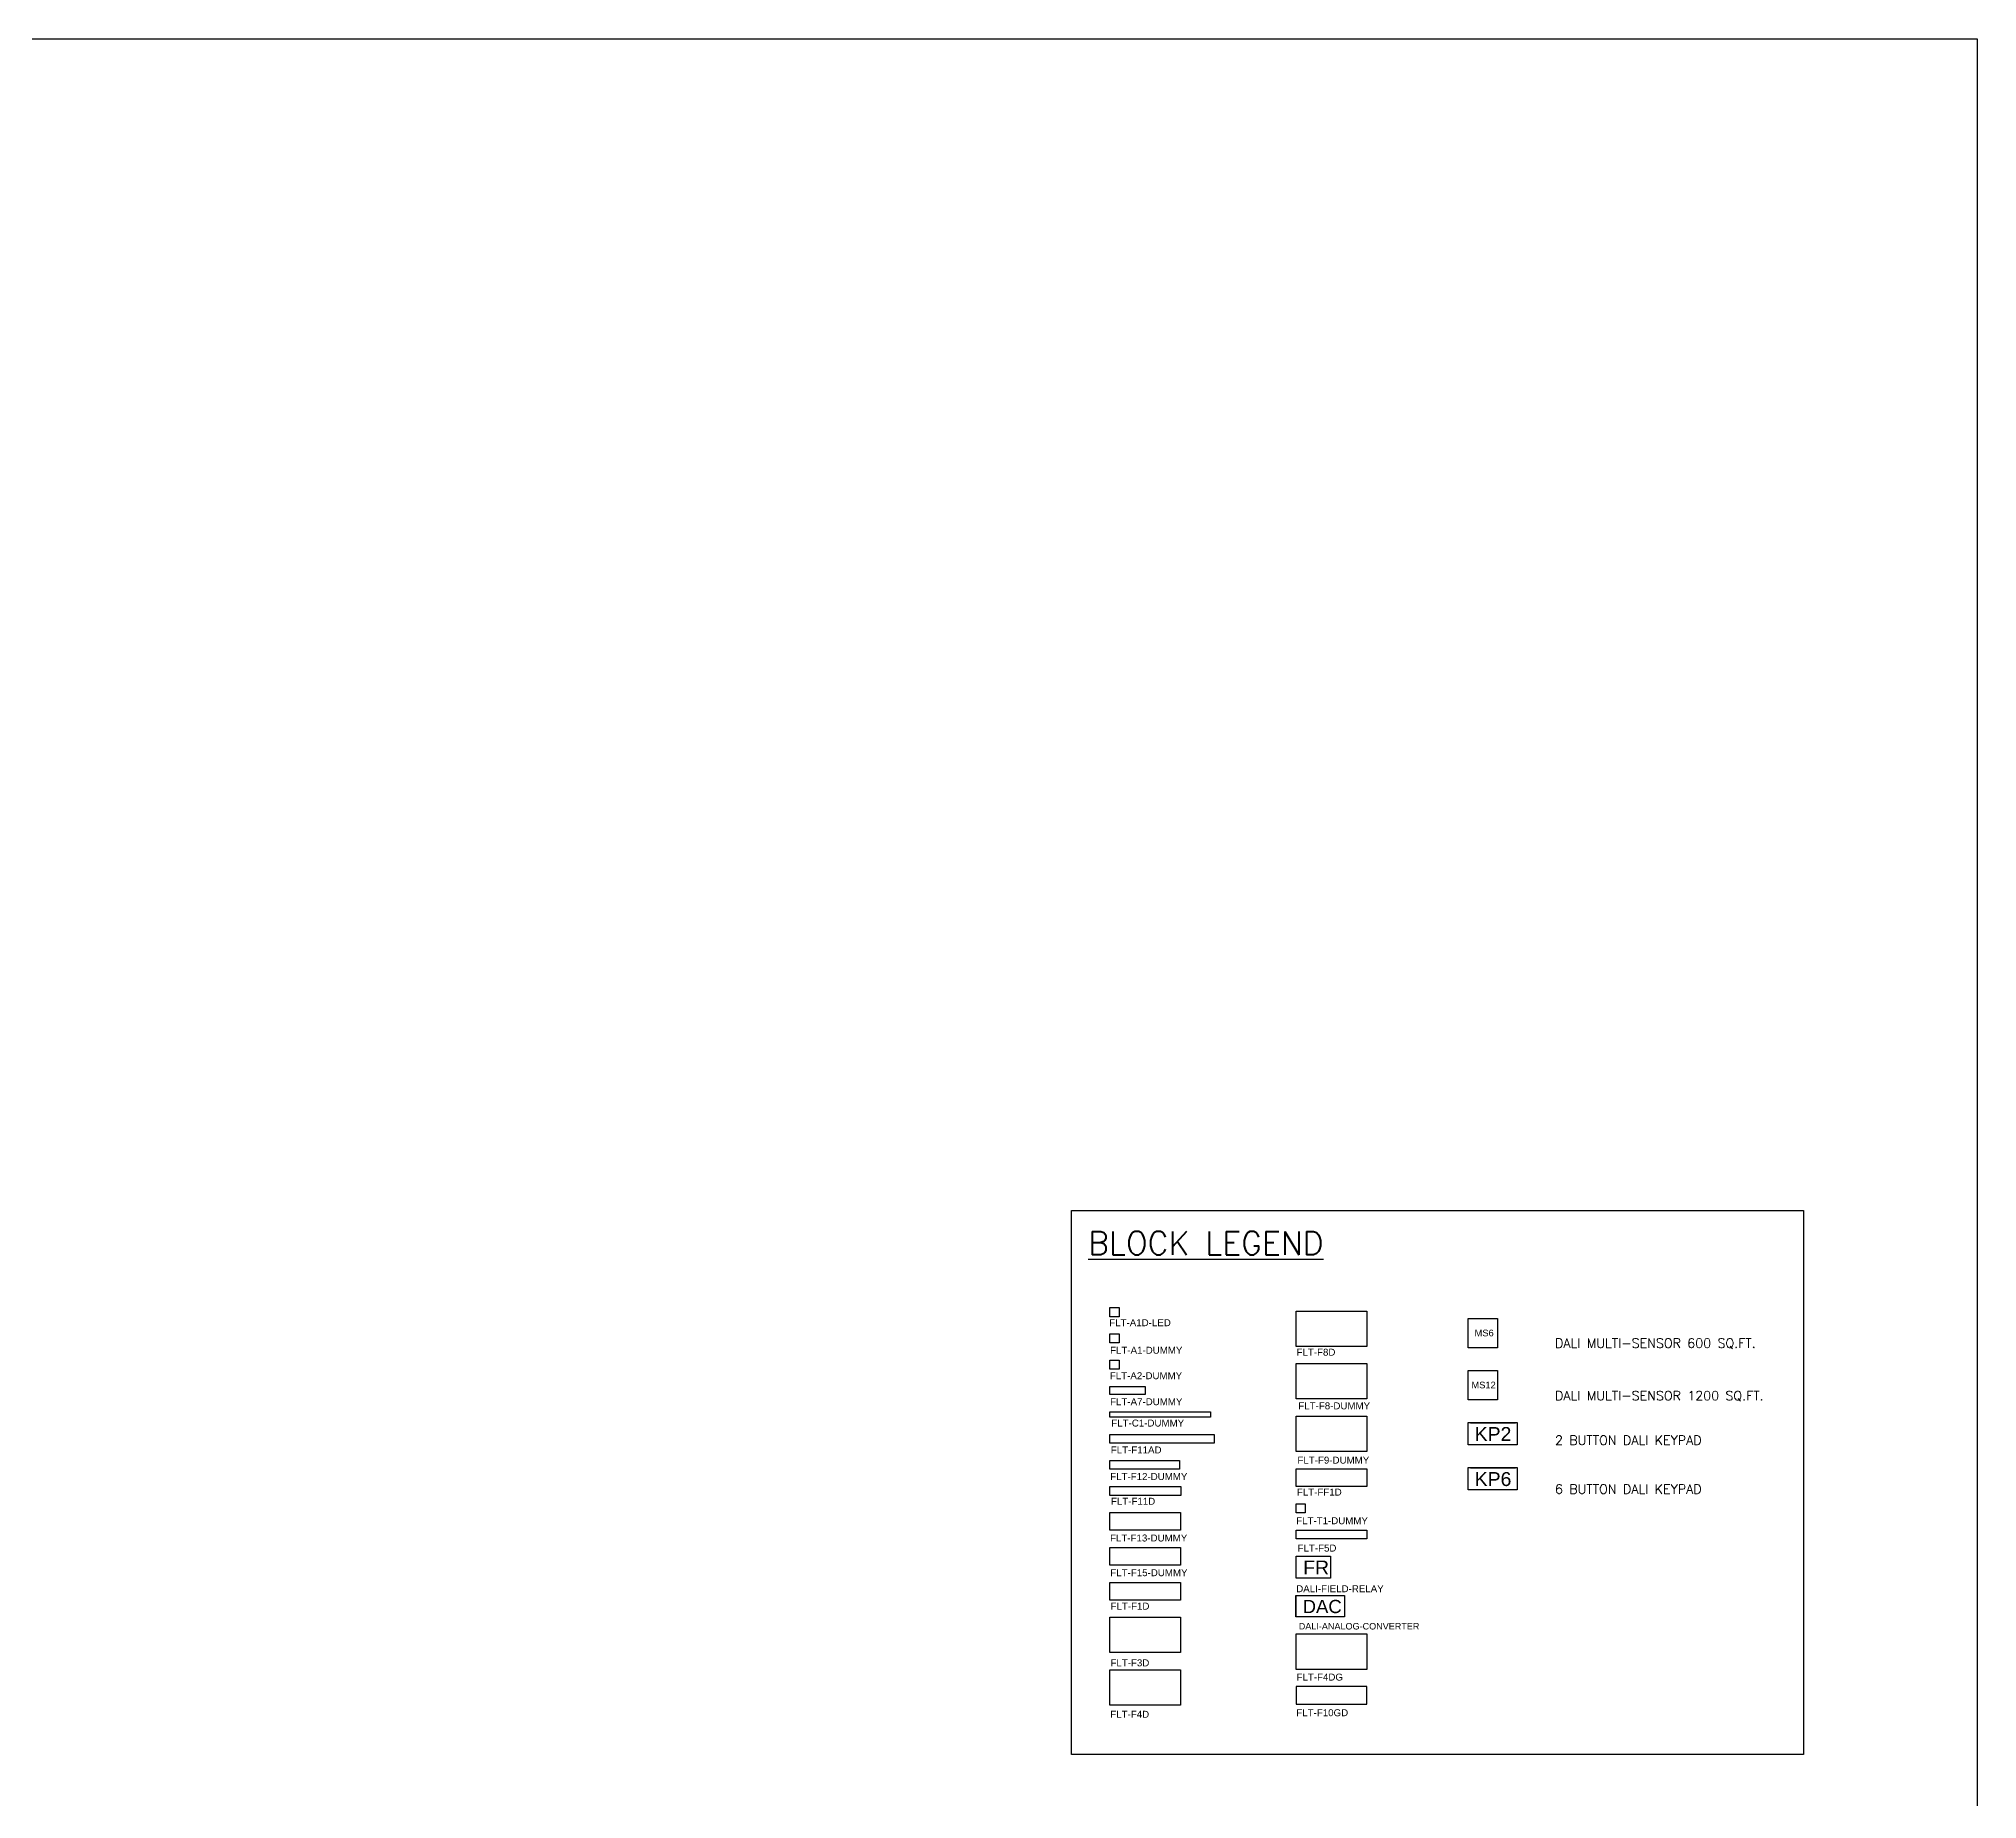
# Model space of a CAD drawing. Header units: inches. Extents: x 0 to 96268, y 0 to 72036.
# Drawn here: x 62819 to 96268, y 41650 to 72036 of the extents above; entities that cross this region are included whole.
import ezdxf
from ezdxf.enums import TextEntityAlignment as Align

# ---------------------------------------------------------------- set-up
doc = ezdxf.new("R2010")
doc.units = ezdxf.units.IN
doc.header["$MEASUREMENT"] = 0
doc.layers.get('0').update_dxf_attribs({"color": 255})
for name, color, linetype in [('FLT- Fixtures', 90, 'Continuous'), ('FLT- Peripherals', 170, 'Continuous'), ('NOTE', 2, 'Continuous')]:
    doc.layers.add(name, color=color, linetype=linetype)
doc.styles.add('RGVTXT', font='simplex.shx', dxfattribs={"height": 9})
doc.styles.get("Standard").update_dxf_attribs({"font": 'arial.ttf'})

# ---------------------------------------------------------------- blocks, each defined once
blk = doc.blocks.new('FLT-A1D-LED')
at = {"layer": 'FLT- Fixtures'}
blk.add_lwpolyline([(0, 156), (156, 156), (156, 0), (0, 0)], close=True, dxfattribs=at)
blk.add_attdef('FLT-A1D-LED', text='', height=120, dxfattribs=at).set_placement((-12, -164), (1050, -164), align=Align.ALIGNED)
blk = doc.blocks.new('FLT-A1-DUMMY')
at = {"layer": 'FLT- Fixtures'}
blk.add_lwpolyline([(0, 156), (156, 156), (156, 0), (0, 0)], close=True, dxfattribs=at)
blk.add_attdef('FLT-A1-DUMMY', text='', height=120, dxfattribs=at).set_placement((2, -185), (1250, -185), align=Align.ALIGNED)
blk = doc.blocks.new('FLT-A2-DUMMY')
at = {"layer": 'FLT- Fixtures'}
blk.add_lwpolyline([(0, 156), (156, 156), (156, 0), (0, 0)], close=True, dxfattribs=at)
blk.add_attdef('FLT-A2-DUMMY', text='', height=120, dxfattribs=at).set_placement((-2, -172), (1246, -172), align=Align.ALIGNED)
blk = doc.blocks.new('FLT-A7-DUMMY')
at = {"layer": 'FLT- Fixtures'}
blk.add_lwpolyline([(0, 0), (0, 138), (610, 138), (610, 0)], close=True, dxfattribs=at)
blk.add_attdef('FLT-A7-DUMMY', text='', height=120, dxfattribs=at).set_placement((2, -185), (1250, -185), align=Align.ALIGNED)
blk = doc.blocks.new('FLT-C1-DUMMY')
at = {"layer": 'FLT- Fixtures'}
blk.add_lwpolyline([(0, 92), (1735, 92), (1735, 0), (0, 0)], close=True, dxfattribs=at)
blk.add_attdef('FLT-C1-DUMMY', text='', height=120, dxfattribs=at).set_placement((23, -163), (1280, -163), align=Align.ALIGNED)
blk = doc.blocks.new('FLT-F11AD')
at = {"layer": 'FLT- Fixtures'}
blk.add_lwpolyline([(0, 0), (0, 152), (1800, 152), (1800, 0)], close=True, dxfattribs=at)
blk.add_attdef('FLT-F11AD', text='', height=120, dxfattribs=at).set_placement((14, -176), (890, -176), align=Align.ALIGNED)
blk = doc.blocks.new('FLT-F11D')
at = {"layer": 'FLT- Fixtures'}
blk.add_lwpolyline([(0, 0), (0, 152), (1220, 152), (1220, 0)], close=True, dxfattribs=at)
blk.add_attdef('FLT-F11D', text='', height=120, dxfattribs=at).set_placement((17, -162), (781, -162), align=Align.ALIGNED)
blk = doc.blocks.new('FLT-F13-DUMMY')
at = {"layer": 'FLT- Fixtures'}
blk.add_lwpolyline([(0, 305), (1219, 305), (1219, 0), (0, 0)], close=True, dxfattribs=at)
blk.add_attdef('FLT-F13-DUMMY', text='', height=120, dxfattribs=at).set_placement((2, -193), (1334, -193), align=Align.ALIGNED)
blk = doc.blocks.new('FLT-F15-DUMMY')
at = {"layer": 'FLT- Fixtures'}
blk.add_lwpolyline([(0, 305), (1219, 305), (1219, 0), (0, 0)], close=True, dxfattribs=at)
blk.add_attdef('FLT-F15-DUMMY', text='', height=120, dxfattribs=at).set_placement((6, -190), (1338, -190), align=Align.ALIGNED)
blk = doc.blocks.new('FLT-F1D')
at = {"layer": 'FLT- Fixtures'}
blk.add_lwpolyline([(0, 0), (0, 305), (1219, 305), (1219, 0)], close=True, dxfattribs=at)
blk.add_attdef('FLT-F1D', text='', height=120, dxfattribs=at).set_placement((10, -164), (681, -164), align=Align.ALIGNED)
blk = doc.blocks.new('FLT-F3D')
at = {"layer": 'FLT- Fixtures'}
blk.add_lwpolyline([(0, 610), (1219, 610), (1219, 0), (0, 0)], close=True, dxfattribs=at)
blk.add_attdef('FLT-F3D', text='', height=120, dxfattribs=at).set_placement((9, -236), (679, -236), align=Align.ALIGNED)
blk = doc.blocks.new('FLT-F4D')
at = {"layer": 'FLT- Fixtures'}
blk.add_lwpolyline([(0, 610), (1219, 610), (1219, 0), (0, 0)], close=True, dxfattribs=at)
blk.add_attdef('FLT-F4D', text='', height=120, dxfattribs=at).set_placement((6, -216), (676, -216), align=Align.ALIGNED)
blk = doc.blocks.new('FLT-F5D')
at = {"layer": 'FLT- Fixtures'}
blk.add_lwpolyline([(0, 0), (0, 152), (1219, 152), (1219, 0)], close=True, dxfattribs=at)
blk.add_attdef('FLT-F5D', text='', height=120, dxfattribs=at).set_placement((24, -220), (694, -220), align=Align.ALIGNED)
blk = doc.blocks.new('FLT-F8D')
at = {"layer": 'FLT- Fixtures'}
blk.add_lwpolyline([(0, 610), (1219, 610), (1219, 0), (0, 0)], close=True, dxfattribs=at)
blk.add_attdef('FLT-F8D', text='', height=120, dxfattribs=at).set_placement((6, -161), (676, -161), align=Align.ALIGNED)
blk = doc.blocks.new('FLT-F8-DUMMY')
at = {"layer": 'FLT- Fixtures'}
blk.add_lwpolyline([(0, 610), (1219, 610), (1219, 0), (0, 0)], close=True, dxfattribs=at)
blk.add_attdef('FLT-F8-DUMMY', text='', height=120, dxfattribs=at).set_placement((36, -179), (1275, -179), align=Align.ALIGNED)
blk = doc.blocks.new('FLT-FF1D')
at = {"layer": 'FLT- Fixtures'}
blk.add_lwpolyline([(0, 0), (0, 305), (1219, 305), (1219, 0)], close=True, dxfattribs=at)
blk.add_attdef('FLT-FF1D', text='', height=120, dxfattribs=at).set_placement((12, -158), (785, -158), align=Align.ALIGNED)
blk = doc.blocks.new('FLT-MS6')
at = {"layer": 'FLT- Peripherals'}
blk.add_lwpolyline([(0, 504), (504, 504), (504, 0), (0, 0)], close=True, dxfattribs=at)
at = {"layer": 'FLT- Peripherals', "insert": (111, 313), "char_height": 114.8, "attachment_point": 1}
blk.add_mtext('MS6', dxfattribs=at)
blk = doc.blocks.new('FLT-DMS12')
at = {"layer": 'FLT- Peripherals'}
blk.add_lwpolyline([(0, 504), (504, 504), (504, 0), (0, 0)], close=True, dxfattribs=at)
at = {"layer": 'FLT- Peripherals', "insert": (57, 313), "char_height": 114.8, "attachment_point": 1}
blk.add_mtext('MS12', dxfattribs=at)
blk = doc.blocks.new('FLT-KP2')
at = {"layer": 'FLT- Peripherals', "insert": (112, 307), "char_height": 240, "attachment_point": 1, "bg_fill": 3, "box_fill_scale": 1.3, "bg_fill_color": 256, "bg_fill_transparency": 0}
blk.add_mtext('KP2', dxfattribs=at)
at = {"layer": 'FLT- Peripherals'}
blk.add_lwpolyline([(0, 0), (0, 384), (844, 384), (844, 0)], close=True, dxfattribs=at)
blk = doc.blocks.new('FLT-F10GD')
at = {"layer": 'FLT- Fixtures'}
blk.add_lwpolyline([(1219, 0), (1219, 305), (0, 305), (0, 0)], close=True, dxfattribs=at)
blk.add_attdef('FLT-F10GD', text='', height=120, dxfattribs=at).set_placement((2, -206), (896, -206), align=Align.ALIGNED)
blk = doc.blocks.new('FLT-F12-DUMMY')
at = {"layer": 'FLT- Fixtures'}
blk.add_lwpolyline([(0, 150), (1200, 150), (1200, 0), (0, 0)], close=True, dxfattribs=at)
blk.add_attdef('FLT-F12-DUMMY', text='', height=120, dxfattribs=at).set_placement((4, -188), (1336, -188), align=Align.ALIGNED)
blk = doc.blocks.new('FLT-F4DG')
at = {"layer": 'FLT- Fixtures'}
blk.add_lwpolyline([(0, 610), (1219, 610), (1219, 0), (0, 0)], close=True, dxfattribs=at)
blk.add_attdef('FLT-F4DG', text='', height=120, dxfattribs=at).set_placement((6, -194), (806, -194), align=Align.ALIGNED)
blk = doc.blocks.new('FLT-F9-DUMMY')
at = {"layer": 'FLT- Fixtures'}
blk.add_lwpolyline([(0, 610), (1219, 610), (1219, 0), (0, 0)], close=True, dxfattribs=at)
blk.add_attdef('FLT-F9-DUMMY', text='', height=120, dxfattribs=at).set_placement((21, -209), (1260, -209), align=Align.ALIGNED)
blk = doc.blocks.new('FLT-T1-DUMMY')
at = {"layer": 'FLT- Fixtures'}
blk.add_lwpolyline([(0, 156), (156, 156), (156, 0), (0, 0)], close=True, dxfattribs=at)
blk.add_attdef('FLT-T1-DUMMY', text='', height=120, dxfattribs=at).set_placement((-1, -198), (1237, -198), align=Align.ALIGNED)
blk = doc.blocks.new('FLT-KP6')
at = {"layer": 'FLT- Peripherals', "insert": (112, 307), "char_height": 240, "attachment_point": 1, "bg_fill": 3, "box_fill_scale": 1.3, "bg_fill_color": 256, "bg_fill_transparency": 0}
blk.add_mtext('KP6', dxfattribs=at)
at = {"layer": 'FLT- Peripherals'}
blk.add_lwpolyline([(0, 0), (0, 384), (844, 384), (844, 0)], close=True, dxfattribs=at)
blk = doc.blocks.new('FLT-FR')
at = {"layer": 'FLT- Fixtures', "insert": (120, 307), "char_height": 240, "attachment_point": 1, "bg_fill": 3, "box_fill_scale": 1.5, "bg_fill_color": 256, "bg_fill_transparency": 0}
blk.add_mtext('FR', dxfattribs=at)
at = {"layer": 'FLT- Fixtures'}
blk.add_lwpolyline([(0, 0), (0, 384), (591, 384), (591, 0)], close=True, dxfattribs=at)
blk.add_attdef('DALI-FIELD-RELAY', text='', height=120, dxfattribs=at).set_placement((0, -240), (1509, -240), align=Align.ALIGNED)
blk = doc.blocks.new('FLT-DAC')
at = {"layer": 'FLT- Fixtures', "insert": (2.34, 5.75), "char_height": 4.5, "attachment_point": 1, "bg_fill": 3, "box_fill_scale": 1.5, "bg_fill_color": 256, "bg_fill_transparency": 0}
blk.add_mtext('DAC', dxfattribs=at)
at = {"layer": 'FLT- Fixtures'}
for p, q in [((0, 7.2), (16.54, 7.2)), ((0, 0), (0, 7.2)), ((16.54, 7.2), (16.54, 0)), ((16.54, 0), (0, 0))]:
    blk.add_line(p, q, dxfattribs=at)
blk.add_attdef('DALI-ANALOG-CONVERTER', (1.02, -4.31), '', height=2.2, dxfattribs=at)

msp = doc.modelspace()

# ---------------------------------------------------------------- linework, layer by layer
msp.add_lwpolyline([(0, 72036), (96268, 72036), (96268, 0), (0, 0)], close=True)
at = {"layer": 'NOTE'}
msp.add_lwpolyline([(80637, 51813), (93273, 51813), (93273, 42420), (80637, 42420)], close=True, dxfattribs=at)

# ---------------------------------------------------------------- block references
at = {"layer": 'FLT- Fixtures'}
for name, p, values in [('FLT-A1D-LED', (81303, 49979), {'FLT-A1D-LED': 'FLT-A1D-LED'}), ('FLT-F8D', (84517, 49467), {'FLT-F8D': 'FLT-F8D'}), ('FLT-A1-DUMMY', (81303, 49525), {'FLT-A1-DUMMY': 'FLT-A1-DUMMY'}), ('FLT-A2-DUMMY', (81303, 49072), {'FLT-A2-DUMMY': 'FLT-A2-DUMMY'}), ('FLT-F8-DUMMY', (84517, 48559), {'FLT-F8-DUMMY': 'FLT-F8-DUMMY'}), ('FLT-A7-DUMMY', (81303, 48636), {'FLT-A7-DUMMY': 'FLT-A7-DUMMY'}), ('FLT-C1-DUMMY', (81303, 48246), {'FLT-C1-DUMMY': 'FLT-C1-DUMMY'}), ('FLT-F9-DUMMY', (84517, 47652), {'FLT-F9-DUMMY': 'FLT-F9-DUMMY'}), ('FLT-F11AD', (81303, 47795), {'FLT-F11AD': 'FLT-F11AD'}), ('FLT-F12-DUMMY', (81303, 47348), {'FLT-F12-DUMMY': 'FLT-F12-DUMMY'}), ('FLT-FF1D', (84517, 47049), {'FLT-FF1D': 'FLT-FF1D'}), ('FLT-F11D', (81303, 46895), {'FLT-F11D': 'FLT-F11D'}), ('FLT-F13-DUMMY', (81303, 46292), {'FLT-F13-DUMMY': 'FLT-F13-DUMMY'}), ('FLT-T1-DUMMY', (84517, 46595), {'FLT-T1-DUMMY': 'FLT-T1-DUMMY'}), ('FLT-F5D', (84517, 46145), {'FLT-F5D': 'FLT-F5D'}), ('FLT-F15-DUMMY', (81303, 45690), {'FLT-F15-DUMMY': 'FLT-F15-DUMMY'}), ('FLT-F1D', (81303, 45087), {'FLT-F1D': 'FLT-F1D'}), ('FLT-F3D', (81303, 44180), {'FLT-F3D': 'FLT-F3D'}), ('FLT-F4DG', (84517, 43892), {'FLT-F4DG': 'FLT-F4DG'}), ('FLT-F4D', (81303, 43272), {'FLT-F4D': 'FLT-F4D'}), ('FLT-F10GD', (84517, 43289), {'FLT-F10GD': 'FLT-F10GD'})]:
    msp.add_blockref(name, p, dxfattribs=at).add_auto_attribs(values)
at = {"layer": 'FLT- Peripherals'}
for name, p in [('FLT-MS6', (87484, 49442)), ('FLT-DMS12', (87484, 48544))]:
    msp.add_blockref(name, p, dxfattribs=at)

# ---------------------------------------------------------------- texts
at = {"layer": 'NOTE', "color": 2, "style": 'RGVTXT'}
for s, p in [('DALI MULTI-SENSOR 600 SQ.FT.', (88982, 49442)), ('DALI MULTI-SENSOR 1200 SQ.FT.', (88982, 48536)), ('2 BUTTON DALI KEYPAD', (88982, 47767)), ('6 BUTTON DALI KEYPAD', (88982, 46923))]:
    msp.add_text(s, height=160, dxfattribs=at).set_placement(p)
at = {"layer": 'NOTE', "color": 2, "insert": (80925, 51449), "char_height": 400, "width": 5261.88, "attachment_point": 1, "style": 'RGVTXT'}
msp.add_mtext('{\\LBLOCK LEGEND}', dxfattribs=at)

# ---------------------------------------------------------------- next in the draw order: block references
at = {"layer": 'FLT- Fixtures'}
msp.add_blockref('FLT-FR', (84517, 45463), dxfattribs=at).add_auto_attribs({'DALI-FIELD-RELAY': 'DALI-FIELD-RELAY'})
at = {"layer": 'FLT- Peripherals'}
for name, p in [('FLT-KP2', (87484, 47767)), ('FLT-KP6', (87484, 46989))]:
    msp.add_blockref(name, p, dxfattribs=at)

# ---------------------------------------------------------------- next in the draw order: block references
at = {"layer": 'FLT- Fixtures', "xscale": 50.8, "yscale": 50.8, "zscale": 50.8}
msp.add_blockref('FLT-DAC', (84509, 44799), dxfattribs=at).add_auto_attribs({'DALI-ANALOG-CONVERTER': 'DALI-ANALOG-CONVERTER'})

doc.saveas('drawing.dxf')
